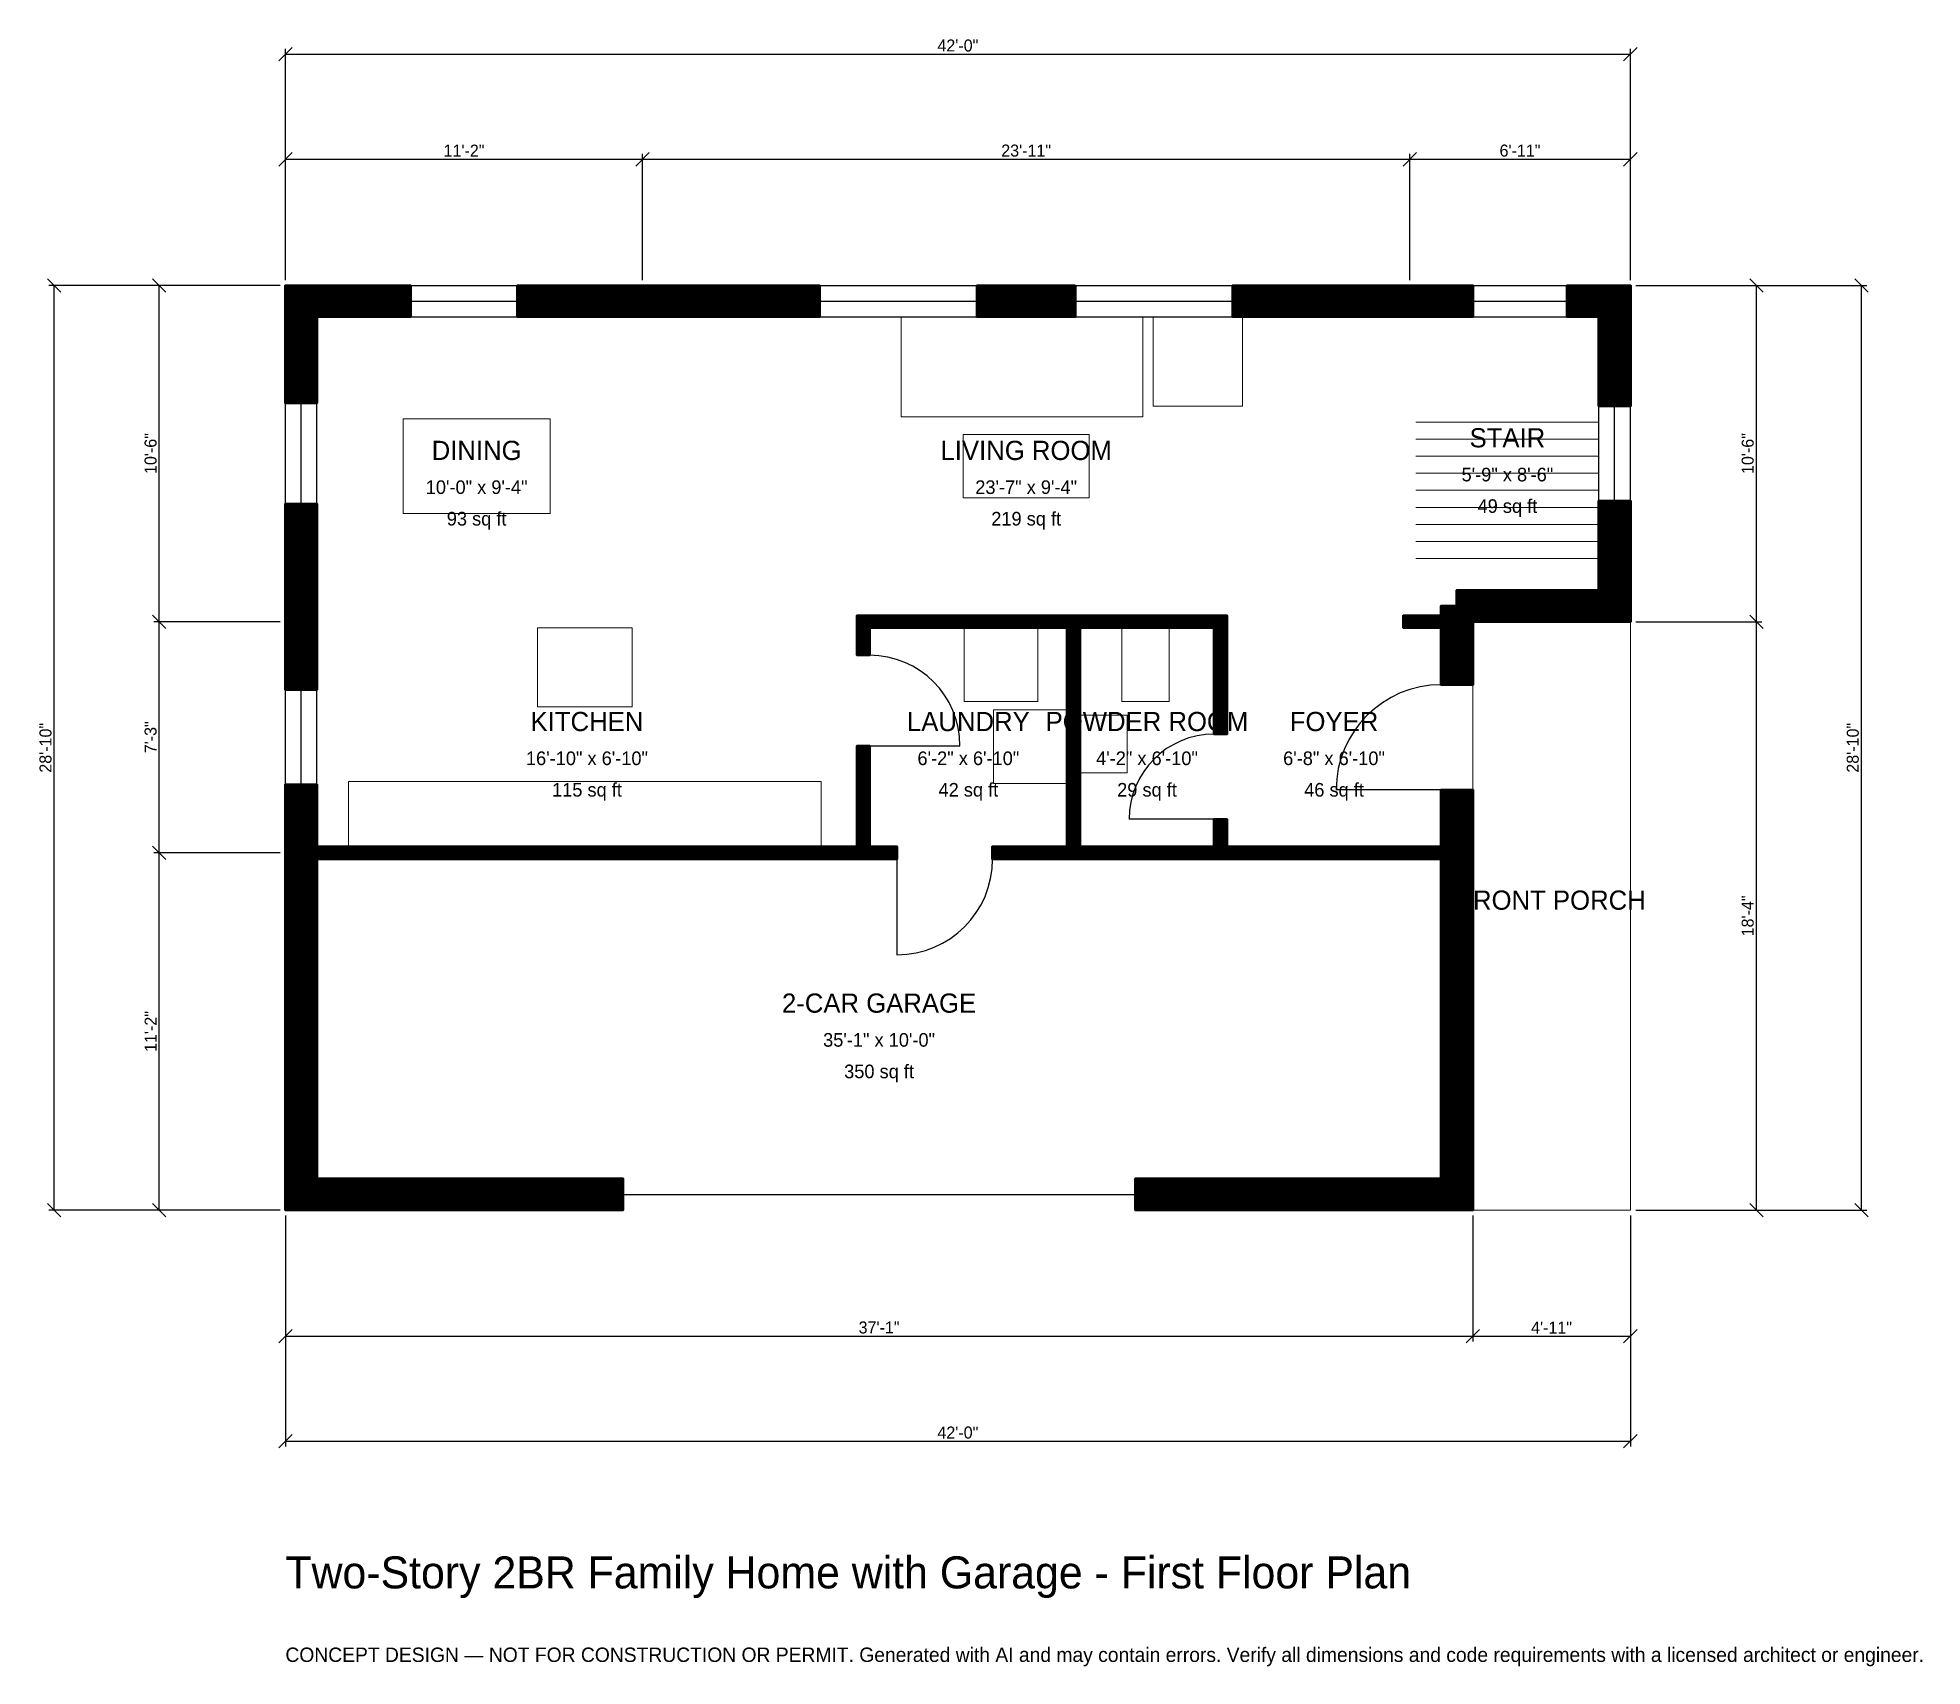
# Model space of a CAD drawing. Header units: inches. Extents: x -93 to 613, y -171 to 439.
import ezdxf
from ezdxf.enums import TextEntityAlignment as Align

# ---------------------------------------------------------------- set-up
doc = ezdxf.new("R2010")
doc.units = ezdxf.units.IN
doc.header["$MEASUREMENT"] = 0
doc.linetypes.add('DASHED', pattern=[0.6, 0.5, -0.1])
for name, color, linetype, lineweight in [('A-ANNO-DIMS', 1, 'Continuous', 13), ('A-ANNO-TEXT', 7, 'Continuous', 18), ('A-AREA-IDEN', 7, 'Continuous', 18), ('A-DOOR', 2, 'Continuous', 25), ('A-FLOR-FIXT', 9, 'Continuous', 13), ('A-FLOR-STRS', 3, 'Continuous', 18), ('A-FURN', 9, 'Continuous', 13), ('A-GLAZ', 4, 'Continuous', 25), ('A-SITE-PAVE', 8, 'Continuous', 13), ('A-WALL', 7, 'Continuous', 50), ('A-WALL-PATT', 8, 'Continuous', 13)]:
    doc.layers.add(name, color=color, linetype=linetype, lineweight=lineweight)
doc.dimstyles.new('PLAN', dxfattribs={"dimtxt": 4.5, "dimasz": 3, "dimexe": 2, "dimexo": 2, "dimgap": 1, "dimtad": 1, "dimdec": 0, "dimlunit": 4, "dimtsz": 2.5, "dimcen": 2.5, "dimclrd": 1, "dimclre": 1, "dimazin": 3, "dimtfac": 1, "dimtmove": 0, "dimatfit": 3})

msp = doc.modelspace()

# ---------------------------------------------------------------- hatches: boundary and pattern name
at = {"layer": 'A-WALL-PATT'}
h = msp.add_hatch(dxfattribs=at)
h.set_pattern_fill('ANSI31', color=8, scale=0.8)
h.paths.add_polyline_path([(0, 0), (0, 11.811), (0, 11.811), (0, 127.9528), (0, 131.4961), (0, 131.4961), (0, 136.2205), (0, 136.2205), (0, 139.7638), (0, 159.4488), (11.811, 159.4488), (11.811, 139.7638), (11.811, 136.2205), (214.1732, 136.2205), (214.1732, 174.0157), (218.8976, 174.0157), (218.8976, 136.2205), (229.1339, 136.2205), (229.1339, 131.4961), (218.8976, 131.4961), (214.1732, 131.4961), (11.811, 131.4961), (11.811, 127.9528), (11.811, 11.811), (126.378, 11.811), (126.378, 0), (11.811, 0), (11.811, 0), (0, 0), (0, 0), (0, 0)])
h.paths.add_polyline_path([(0, 214.5669), (0, 226.378), (0, 264.5669), (11.811, 264.5669), (11.811, 226.378), (11.811, 214.5669), (11.811, 194.8819), (0, 194.8819), (0, 214.5669)])
h.paths.add_polyline_path([(0, 334.6457), (0, 334.6457), (0, 346.4567), (0, 346.4567), (0, 346.4567), (11.811, 346.4567), (11.811, 346.4567), (46.8504, 346.4567), (46.8504, 334.6457), (11.811, 334.6457), (11.811, 302.3622), (0, 302.3622), (0, 334.6457)])
h.paths.add_polyline_path([(127.9528, 346.4567), (139.7638, 346.4567), (200.1312, 346.4567), (200.1312, 334.6457), (139.7638, 334.6457), (127.9528, 334.6457), (87.0079, 334.6457), (87.0079, 346.4567), (127.9528, 346.4567)])
h.paths.add_polyline_path([(295.9318, 346.4567), (295.9318, 334.6457), (259.1864, 334.6457), (259.1864, 346.4567), (295.9318, 346.4567)])
h.paths.add_polyline_path([(415.3543, 346.4567), (427.1654, 346.4567), (444.8819, 346.4567), (444.8819, 334.6457), (427.1654, 334.6457), (415.3543, 334.6457), (354.9869, 334.6457), (354.9869, 346.4567), (415.3543, 346.4567)])
h.paths.add_polyline_path([(492.126, 346.4567), (492.126, 346.4567), (503.937, 346.4567), (503.937, 346.4567), (503.937, 346.4567), (503.937, 334.6457), (503.937, 334.6457), (503.937, 301.1811), (492.126, 301.1811), (492.126, 334.6457), (480.315, 334.6457), (480.315, 346.4567), (492.126, 346.4567)])
h.paths.add_polyline_path([(503.937, 232.2835), (503.937, 232.2835), (503.937, 220.4724), (503.937, 220.4724), (503.937, 220.4724), (492.126, 220.4724), (492.126, 220.4724), (447.2441, 220.4724), (447.2441, 220.4724), (444.8819, 220.4724), (444.8819, 218.1102), (444.8819, 218.1102), (444.8819, 196.8504), (433.0709, 196.8504), (433.0709, 218.1102), (418.8976, 218.1102), (418.8976, 222.8346), (433.0709, 222.8346), (433.0709, 226.378), (438.9764, 226.378), (438.9764, 232.2835), (492.126, 232.2835), (492.126, 265.748), (503.937, 265.748), (503.937, 232.2835)])
h.paths.add_polyline_path([(444.8819, 139.7638), (444.8819, 136.2205), (444.8819, 136.2205), (444.8819, 131.4961), (444.8819, 131.4961), (444.8819, 127.9528), (444.8819, 11.811), (444.8819, 11.811), (444.8819, 0), (444.8819, 0), (444.8819, 0), (433.0709, 0), (433.0709, 0), (318.5039, 0), (318.5039, 11.811), (433.0709, 11.811), (433.0709, 127.9528), (433.0709, 131.4961), (352.7559, 131.4961), (348.0315, 131.4961), (297.6378, 131.4961), (292.9134, 131.4961), (264.9606, 131.4961), (264.9606, 136.2205), (292.9134, 136.2205), (292.9134, 218.1102), (218.8976, 218.1102), (218.8976, 207.874), (214.1732, 207.874), (214.1732, 218.1102), (214.1732, 222.8346), (218.8976, 222.8346), (292.9134, 222.8346), (297.6378, 222.8346), (348.0315, 222.8346), (352.7559, 222.8346), (352.7559, 218.1102), (352.7559, 178.3465), (348.0315, 178.3465), (348.0315, 218.1102), (297.6378, 218.1102), (297.6378, 136.2205), (348.0315, 136.2205), (348.0315, 146.4567), (352.7559, 146.4567), (352.7559, 136.2205), (433.0709, 136.2205), (433.0709, 139.7638), (433.0709, 157.4803), (444.8819, 157.4803), (444.8819, 139.7638)])

# ---------------------------------------------------------------- linework, layer by layer
at = {"layer": 'A-DOOR'}
for p, q in [((218.8976, 174.0157), (252.7559, 174.0157)), ((433.0709, 157.4803), (393.7008, 157.4803)), ((348.0315, 146.4567), (316.1417, 146.4567)), ((229.1339, 131.4961), (229.1339, 95.6693))]:
    msp.add_line(p, q, dxfattribs=at)
at = {"layer": 'A-DOOR', "linetype": 'DASHED'}
msp.add_line((126.378, 5.9055), (318.5039, 5.9055), dxfattribs=at)
at = {"layer": 'A-DOOR'}
for centre, radius, start, end in [((218.8976, 174.0157), 33.8583, 0, 90), ((433.0709, 157.4803), 39.3701, 90, 180), ((348.0315, 146.4567), 31.8898, 90, 180), ((229.1339, 131.4961), 35.8268, 270, 360)]:
    msp.add_arc(centre, radius, start, end, dxfattribs=at)
at = {"layer": 'A-FLOR-FIXT'}
for points in [[(313.3858, 190.5512), (331.1024, 190.5512), (331.1024, 218.1102), (313.3858, 218.1102)], [(297.6378, 163.7795), (315.3543, 163.7795), (315.3543, 185.4331), (297.6378, 185.4331)], [(23.622, 136.2205), (200.7874, 136.2205), (200.7874, 160.6299), (23.622, 160.6299)]]:
    msp.add_lwpolyline(points, close=True, dxfattribs=at)
at = {"layer": 'A-FLOR-STRS'}
for p, q in [((423.622, 295.2756), (492.126, 295.2756)), ((423.622, 288.878), (492.126, 288.878)), ((423.622, 282.4803), (492.126, 282.4803)), ((423.622, 276.0827), (492.126, 276.0827)), ((423.622, 269.685), (492.126, 269.685)), ((423.622, 263.2874), (492.126, 263.2874)), ((423.622, 256.8898), (492.126, 256.8898)), ((423.622, 250.4921), (492.126, 250.4921)), ((423.622, 244.0945), (492.126, 244.0945))]:
    msp.add_line(p, q, dxfattribs=at)
at = {"layer": 'A-FURN'}
for points in [[(230.7087, 297.2441), (321.2598, 297.2441), (321.2598, 334.6457), (230.7087, 334.6457)], [(325.1969, 301.1811), (358.6614, 301.1811), (358.6614, 334.6457), (325.1969, 334.6457)], [(44.0945, 261.0236), (99.2126, 261.0236), (99.2126, 296.4567), (44.0945, 296.4567)], [(253.937, 266.9291), (301.1811, 266.9291), (301.1811, 290.5512), (253.937, 290.5512)], [(94.4882, 188.5827), (129.9213, 188.5827), (129.9213, 218.1102), (94.4882, 218.1102)], [(254.3307, 190.5512), (281.8898, 190.5512), (281.8898, 218.1102), (254.3307, 218.1102)], [(265.3543, 159.8425), (292.9134, 159.8425), (292.9134, 187.4016), (265.3543, 187.4016)]]:
    msp.add_lwpolyline(points, close=True, dxfattribs=at)
at = {"layer": 'A-GLAZ'}
for p, q in [((46.8504, 346.4567), (87.0079, 346.4567)), ((200.1312, 346.4567), (259.1864, 346.4567)), ((295.9318, 346.4567), (354.9869, 346.4567)), ((444.8819, 346.4567), (480.315, 346.4567)), ((46.8504, 340.5512), (87.0079, 340.5512)), ((200.1312, 340.5512), (259.1864, 340.5512)), ((295.9318, 340.5512), (354.9869, 340.5512)), ((444.8819, 340.5512), (480.315, 340.5512)), ((46.8504, 334.6457), (87.0079, 334.6457)), ((200.1312, 334.6457), (259.1864, 334.6457)), ((295.9318, 334.6457), (354.9869, 334.6457)), ((444.8819, 334.6457), (480.315, 334.6457)), ((0, 264.5669), (0, 302.3622)), ((5.9055, 264.5669), (5.9055, 302.3622)), ((11.811, 264.5669), (11.811, 302.3622)), ((492.126, 265.748), (492.126, 301.1811)), ((498.0315, 265.748), (498.0315, 301.1811)), ((503.937, 265.748), (503.937, 301.1811)), ((0, 159.4488), (0, 194.8819)), ((5.9055, 159.4488), (5.9055, 194.8819)), ((11.811, 159.4488), (11.811, 194.8819))]:
    msp.add_line(p, q, dxfattribs=at)
at = {"layer": 'A-SITE-PAVE', "linetype": 'DASHED'}
msp.add_lwpolyline([(444.8819, 0), (503.937, 0), (503.937, 220.4724), (444.8819, 220.4724)], close=True, dxfattribs=at)
at = {"layer": 'A-WALL'}
for points in [[(0, 334.6457), (0, 334.6457), (0, 346.4567), (0, 346.4567), (0, 346.4567), (11.811, 346.4567), (11.811, 346.4567), (46.8504, 346.4567), (46.8504, 334.6457), (11.811, 334.6457), (11.811, 302.3622), (0, 302.3622), (0, 334.6457)], [(127.9528, 346.4567), (139.7638, 346.4567), (200.1312, 346.4567), (200.1312, 334.6457), (139.7638, 334.6457), (127.9528, 334.6457), (87.0079, 334.6457), (87.0079, 346.4567), (127.9528, 346.4567)], [(295.9318, 346.4567), (295.9318, 334.6457), (259.1864, 334.6457), (259.1864, 346.4567), (295.9318, 346.4567)], [(415.3543, 346.4567), (427.1654, 346.4567), (444.8819, 346.4567), (444.8819, 334.6457), (427.1654, 334.6457), (415.3543, 334.6457), (354.9869, 334.6457), (354.9869, 346.4567), (415.3543, 346.4567)], [(492.126, 346.4567), (492.126, 346.4567), (503.937, 346.4567), (503.937, 346.4567), (503.937, 346.4567), (503.937, 334.6457), (503.937, 334.6457), (503.937, 301.1811), (492.126, 301.1811), (492.126, 334.6457), (480.315, 334.6457), (480.315, 346.4567), (492.126, 346.4567)], [(0, 214.5669), (0, 226.378), (0, 264.5669), (11.811, 264.5669), (11.811, 226.378), (11.811, 214.5669), (11.811, 194.8819), (0, 194.8819), (0, 214.5669)], [(503.937, 232.2835), (503.937, 232.2835), (503.937, 220.4724), (503.937, 220.4724), (503.937, 220.4724), (492.126, 220.4724), (492.126, 220.4724), (447.2441, 220.4724), (447.2441, 220.4724), (444.8819, 220.4724), (444.8819, 218.1102), (444.8819, 218.1102), (444.8819, 196.8504), (433.0709, 196.8504), (433.0709, 218.1102), (418.8976, 218.1102), (418.8976, 222.8346), (433.0709, 222.8346), (433.0709, 226.378), (438.9764, 226.378), (438.9764, 232.2835), (492.126, 232.2835), (492.126, 265.748), (503.937, 265.748), (503.937, 232.2835)], [(444.8819, 139.7638), (444.8819, 136.2205), (444.8819, 136.2205), (444.8819, 131.4961), (444.8819, 131.4961), (444.8819, 127.9528), (444.8819, 11.811), (444.8819, 11.811), (444.8819, 0), (444.8819, 0), (444.8819, 0), (433.0709, 0), (433.0709, 0), (318.5039, 0), (318.5039, 11.811), (433.0709, 11.811), (433.0709, 127.9528), (433.0709, 131.4961), (352.7559, 131.4961), (348.0315, 131.4961), (297.6378, 131.4961), (292.9134, 131.4961), (264.9606, 131.4961), (264.9606, 136.2205), (292.9134, 136.2205), (292.9134, 218.1102), (218.8976, 218.1102), (218.8976, 207.874), (214.1732, 207.874), (214.1732, 218.1102), (214.1732, 222.8346), (218.8976, 222.8346), (292.9134, 222.8346), (297.6378, 222.8346), (348.0315, 222.8346), (352.7559, 222.8346), (352.7559, 218.1102), (352.7559, 178.3465), (348.0315, 178.3465), (348.0315, 218.1102), (297.6378, 218.1102), (297.6378, 136.2205), (348.0315, 136.2205), (348.0315, 146.4567), (352.7559, 146.4567), (352.7559, 136.2205), (433.0709, 136.2205), (433.0709, 139.7638), (433.0709, 157.4803), (444.8819, 157.4803), (444.8819, 139.7638)], [(0, 0), (0, 11.811), (0, 11.811), (0, 127.9528), (0, 131.4961), (0, 131.4961), (0, 136.2205), (0, 136.2205), (0, 139.7638), (0, 159.4488), (11.811, 159.4488), (11.811, 139.7638), (11.811, 136.2205), (214.1732, 136.2205), (214.1732, 174.0157), (218.8976, 174.0157), (218.8976, 136.2205), (229.1339, 136.2205), (229.1339, 131.4961), (218.8976, 131.4961), (214.1732, 131.4961), (11.811, 131.4961), (11.811, 127.9528), (11.811, 11.811), (126.378, 11.811), (126.378, 0), (11.811, 0), (11.811, 0), (0, 0), (0, 0), (0, 0)]]:
    msp.add_lwpolyline(points, close=True, dxfattribs=at)

# ---------------------------------------------------------------- texts
at = {"layer": 'A-ANNO-TEXT'}
for s, height, p in [('Two-Story 2BR Family Home with Garage - First Floor Plan', 12, (0, -141.7323)), ('CONCEPT DESIGN — NOT FOR CONSTRUCTION OR PERMIT. Generated with AI and may contain errors. Verify all dimensions and code requirements with a licensed architect or engineer.', 5.4, (0, -169.2913))]:
    msp.add_text(s, height=height, dxfattribs=at).set_placement(p)
at = {"layer": 'A-AREA-IDEN'}
for s, height, p in [('STAIR', 7.2, (457.874, 289.3701)), ('DINING', 7.2, (71.6535, 284.6457)), ('LIVING ROOM', 7.2, (277.5591, 284.6457)), ('5\'-9" x 8\'-6"', 5.1, (457.874, 275.5906)), ('10\'-0" x 9\'-4"', 5.1, (71.6535, 270.8661)), ('23\'-7" x 9\'-4"', 5.1, (277.5591, 270.8661)), ('93 sq ft', 5.1, (71.6535, 259.0551)), ('219 sq ft', 5.1, (277.5591, 259.0551)), ('49 sq ft', 5.1, (457.874, 263.7795)), ('KITCHEN', 7.2, (112.9921, 183.0709)), ('LAUNDRY', 7.2, (255.9055, 183.0709)), ('POWDER ROOM', 7.2, (322.8346, 183.0709)), ('FOYER', 7.2, (392.9134, 183.0709)), ('16\'-10" x 6\'-10"', 5.1, (112.9921, 169.2913)), ('6\'-2" x 6\'-10"', 5.1, (255.9055, 169.2913)), ('4\'-2" x 6\'-10"', 5.1, (322.8346, 169.2913)), ('6\'-8" x 6\'-10"', 5.1, (392.9134, 169.2913)), ('115 sq ft', 5.1, (112.9921, 157.4803)), ('42 sq ft', 5.1, (255.9055, 157.4803)), ('29 sq ft', 5.1, (322.8346, 157.4803)), ('46 sq ft', 5.1, (392.9134, 157.4803)), ('FRONT PORCH', 7.2, (474.4094, 116.1417)), ('2-CAR GARAGE', 7.2, (222.4409, 77.5591)), ('35\'-1" x 10\'-0"', 5.1, (222.4409, 63.7795)), ('350 sq ft', 5.1, (222.4409, 51.9685))]:
    msp.add_text(s, height=height, dxfattribs=at).set_placement(p, align=Align.MIDDLE_CENTER)

# ---------------------------------------------------------------- dimensions: what is measured, and where the dimension line sits
at = {"layer": 'A-ANNO-DIMS'}
for base, p1, p2, text in [((0, 433.0709), (0, 346.4567), (503.937, 346.4567), '42\'-0"'), ((0, 393.7008), (0, 346.4567), (133.8583, 346.4567), '11\'-2"'), ((133.8583, 393.7008), (133.8583, 346.4567), (421.2598, 346.4567), '23\'-11"'), ((421.2598, 393.7008), (421.2598, 346.4567), (503.937, 346.4567), '6\'-11"'), ((0, -47.2441), (0, 0), (444.8819, 0), '37\'-1"'), ((0, -86.6142), (0, 0), (503.937, 0), '42\'-0"'), ((444.8819, -47.2441), (444.8819, 0), (503.937, 0), '4\'-11"')]:
    msp.add_linear_dim(base=base, p1=p1, p2=p2, text=text, dimstyle='PLAN', dxfattribs=at).render()
for base, p1, p2, text in [((-86.6142, 0), (0, 0), (0, 346.4567), '28\'-10"'), ((-47.2441, 220.4724), (0, 220.4724), (0, 346.4567), '10\'-6"'), ((551.1811, 220.4724), (503.937, 220.4724), (503.937, 346.4567), '10\'-6"'), ((590.5512, 0), (503.937, 0), (503.937, 346.4567), '28\'-10"'), ((-47.2441, 133.8583), (0, 133.8583), (0, 220.4724), '7\'-3"'), ((551.1811, 0), (503.937, 0), (503.937, 220.4724), '18\'-4"'), ((-47.2441, 0), (0, 0), (0, 133.8583), '11\'-2"')]:
    msp.add_linear_dim(base=base, p1=p1, p2=p2, angle=90, text=text, dimstyle='PLAN', dxfattribs=at).render()

doc.saveas('drawing.dxf')
